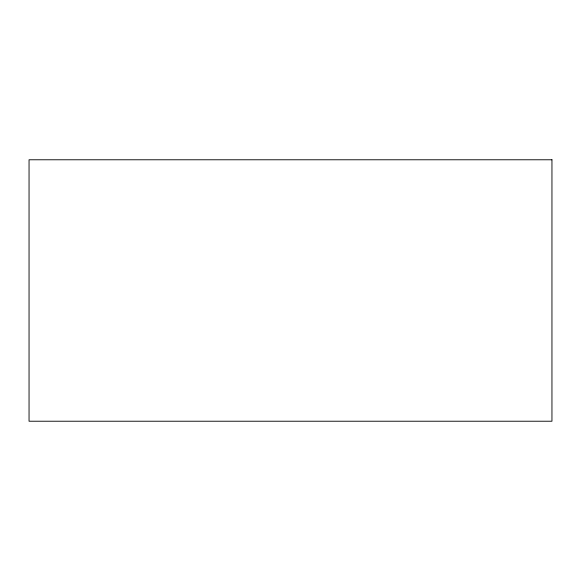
<?xml version="1.0" encoding="UTF-8"?>
<svg xmlns="http://www.w3.org/2000/svg" width="581" height="581" viewBox="0 0 581 581"><rect width="100%" height="100%" fill="white"/><g stroke="black" fill="none" stroke-linecap="round" stroke-linejoin="round"><path stroke-width="0.87" d="M551.95 159.775L29.05 159.775L29.05 421.225L551.95 421.225L551.95 159.775"/></g></svg>
